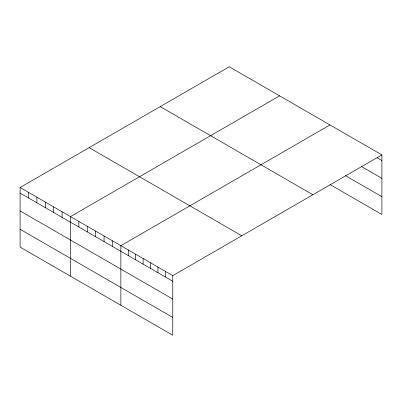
<?xml version="1.0" encoding="UTF-8"?>
<svg xmlns="http://www.w3.org/2000/svg" width="402" height="402" viewBox="0 0 402 402"><rect width="100%" height="100%" fill="white"/><g stroke="black" fill="none" stroke-linecap="round" stroke-linejoin="round"><path stroke-width="0.6" d="M381.9 154.906L172.77 275.641L172.77 335.238L20.1 247.094L20.1 187.503L229.23 66.762L381.9 154.906L381.9 214.497L329.992 184.528M279.611 95.847L70.481 216.588L70.481 276.184M329.992 124.937L120.861 245.677L120.861 305.269M377.131 157.77L381.9 160.519M361.242 166.408L381.9 178.332M345.353 175.584L381.9 196.684M160.217 106.605L312.887 194.749M89.113 147.655L241.783 235.798M20.1 187.503L172.77 275.641M20.1 193.116L172.77 281.259M20.1 210.929L172.77 299.073M20.1 229.286L172.77 317.424M165.353 271.365L165.353 276.978M157.941 267.084L157.941 272.697M150.524 262.802L150.524 268.415M143.107 258.521L143.107 264.134M135.69 254.24L135.69 259.853M128.278 249.959L128.278 255.571M112.465 240.828L112.465 246.446M104.068 235.979L104.068 241.597M95.671 231.13L95.671 236.748M87.274 226.286L87.274 231.899M78.877 221.437L78.877 227.055M62.084 211.738L62.084 217.356M53.687 206.894L53.687 212.507M45.29 202.045L45.29 207.663M36.894 197.196L36.894 202.814M28.497 192.347L28.497 197.965"/></g></svg>
